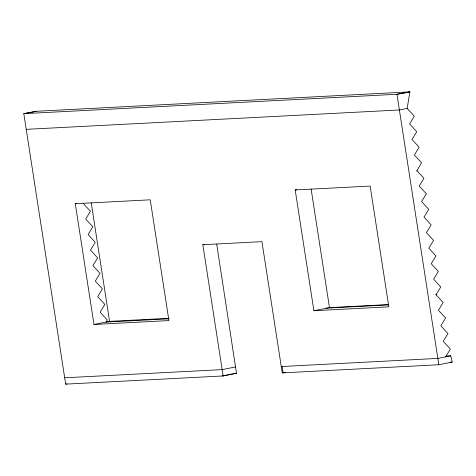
<?xml version="1.0" encoding="UTF-8"?>
<svg xmlns="http://www.w3.org/2000/svg" width="476" height="476" viewBox="0 0 476 476"><rect width="100%" height="100%" fill="white"/><g stroke="black" fill="none" stroke-linecap="round" stroke-linejoin="round"><path stroke-width="0.71" d="M416.863 170.955L421.54 162.762L414.394 154.998L419.136 147.233L411.99 139.468L416.732 131.703L409.586 123.944L414.328 116.18L407.182 108.415L409.878 91.874L36.717 111.253L23.8 113.657L65.67 384.126L223.143 375.951L236.512 373.285L216.717 244.164M445.643 356.863L450.385 349.098L443.239 341.334L447.981 333.569L440.835 325.804L445.578 318.039L438.432 310.275L443.174 302.51L436.028 294.751L440.77 286.986L433.624 279.222L438.366 271.457L431.22 263.692L435.962 255.927L428.817 248.163L433.559 240.398L426.413 232.639L431.155 224.874L424.009 217.11L428.751 209.345L421.605 201.58L426.347 193.815L419.201 186.056L423.943 178.292L416.797 170.527M36.717 111.253L23.8 113.657L396.96 94.278L409.878 91.874L396.96 94.278L438.83 364.747L452.2 362.087L450.742 355.846L445.554 356.113M407.182 108.415L399.388 109.968L26.228 129.347M75.285 203.704L150.237 199.813L168.932 320.586L93.98 324.477L75.285 203.704L76.666 203.43M295.191 189.96L370.144 186.068L388.838 306.841L313.892 310.733L295.191 189.96L296.566 189.686M223.143 375.951L202.824 244.712L204.252 244.426M93.98 324.477L109.575 321.371L168.938 318.289M313.892 310.733L329.481 307.627L388.85 304.545M65.67 384.126L67.08 383.846M235.626 366.931L222.161 369.614L64.688 377.795M222.185 375.998L234.852 373.476M202.824 244.712L261.931 241.641L282.244 372.881L284.356 372.458M285.255 372.416L283.143 372.833L282.161 366.496M450.742 355.846L437.849 358.41L281.268 366.544M326.054 308.15L388.731 304.896M169.034 318.819L105.958 322.091L107.261 319.955L100.115 312.197L104.857 304.432L97.711 296.667L102.453 288.902L95.307 281.137L100.049 273.373L92.903 265.614L97.645 257.849L90.499 250.084L95.242 242.32L88.096 234.555L92.838 226.79L85.692 219.025L90.434 211.261L83.288 203.502M235.555 373.339L236.512 373.285M449.975 362.2L452.2 362.087M282.244 372.881L438.83 364.747M435.933 294.144L436.058 294.947M311.125 189.055L329.481 307.627M91.219 202.794L109.575 321.371"/></g></svg>
